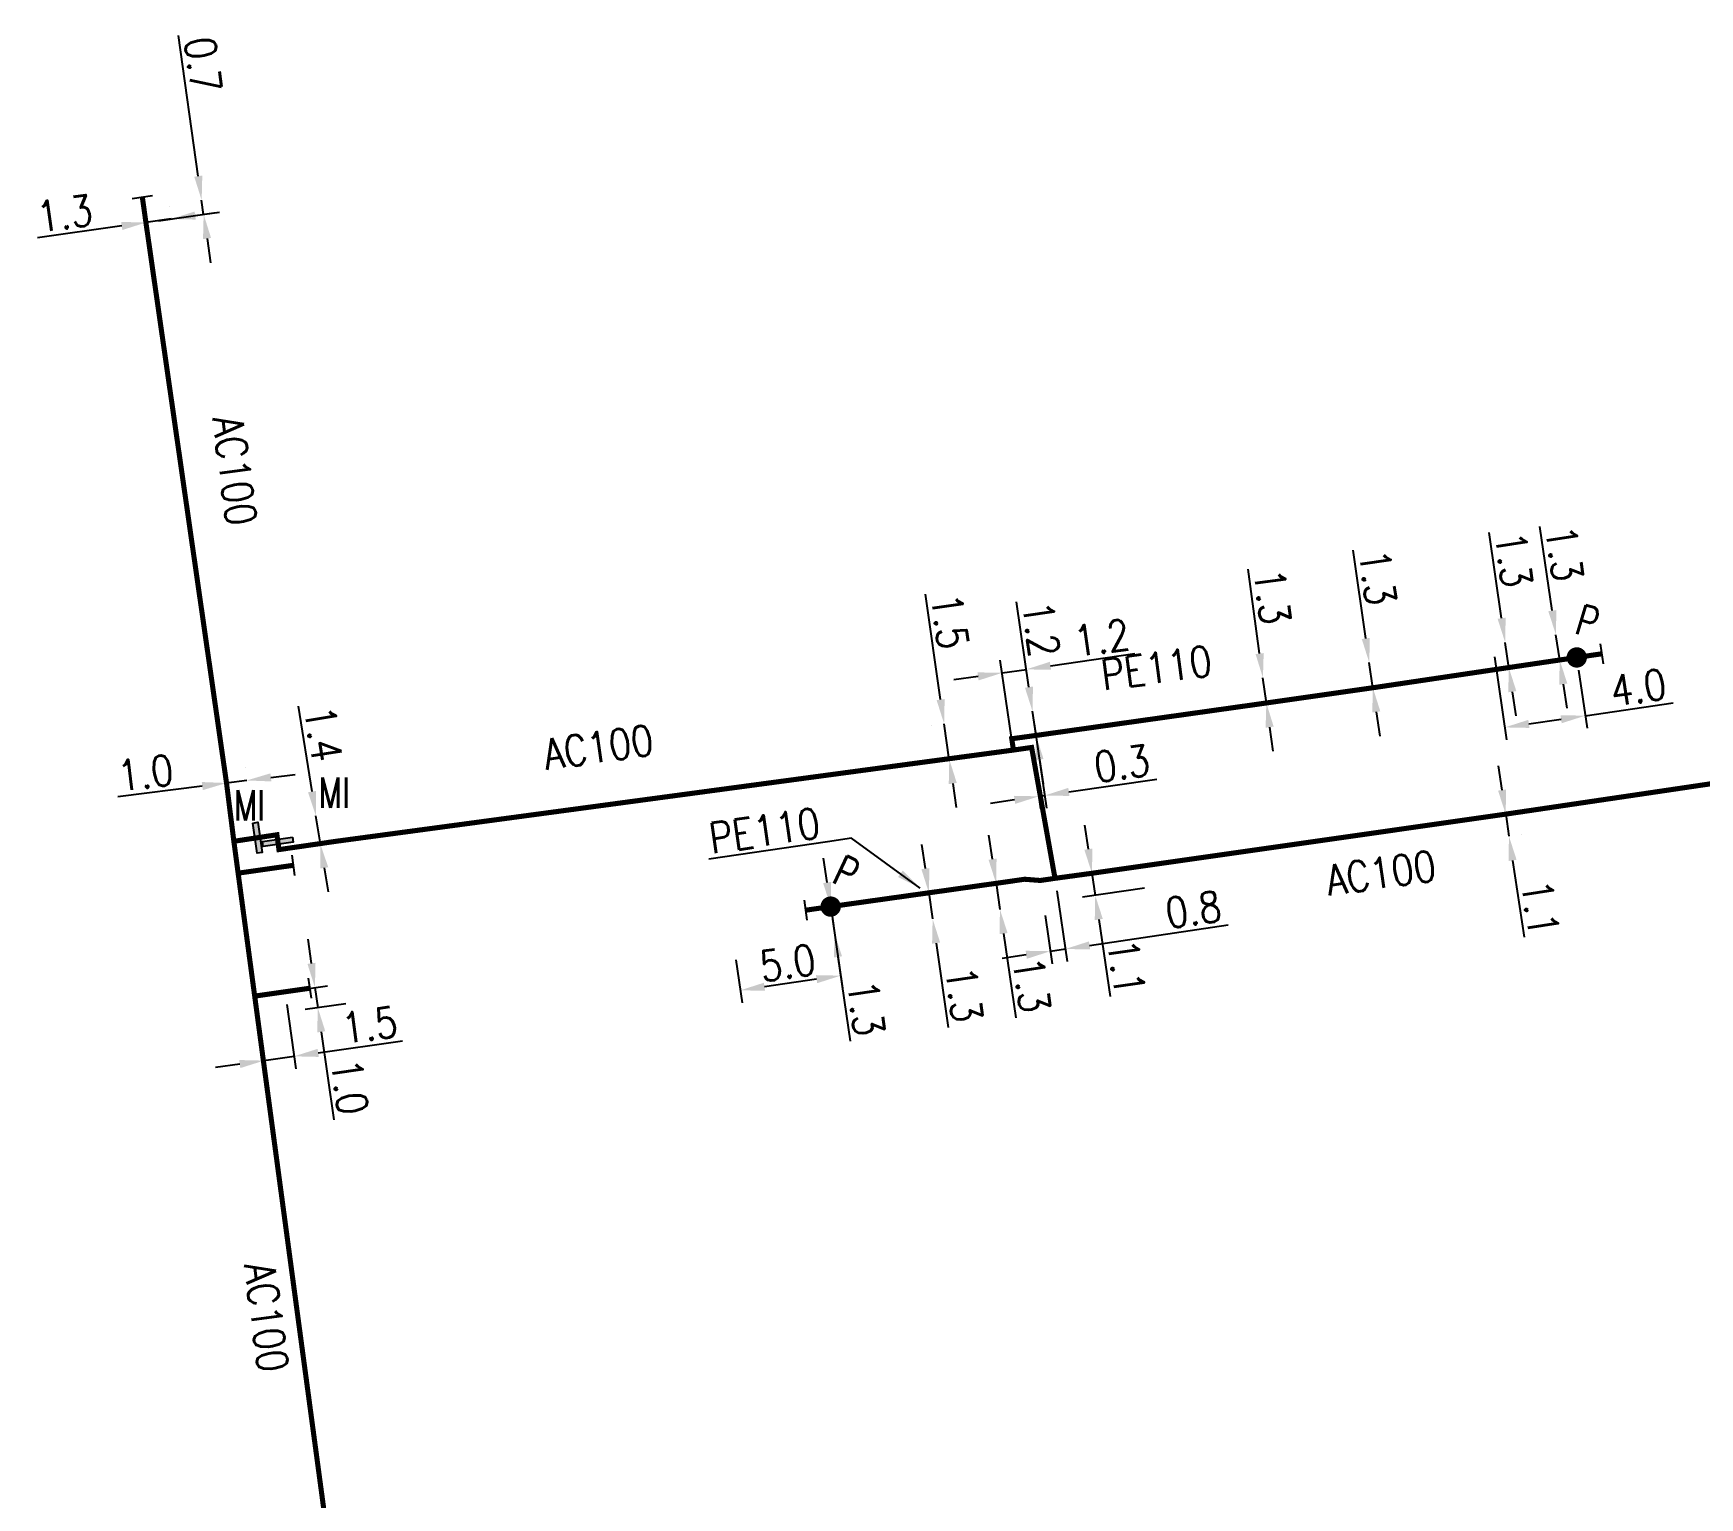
# Model space of a CAD drawing. Header units: millimetres. Extents: x 101000 to 102000, y 121011 to 122007.
# Drawn here: x 101398 to 101480, y 121808.1 to 121880.1 of the extents above; entities that cross this region are included whole.
import ezdxf
from ezdxf.enums import TextEntityAlignment as Align

# ---------------------------------------------------------------- set-up
doc = ezdxf.new("R2010")
doc.units = ezdxf.units.MM
doc.header["$PDMODE"] = 34
doc.linetypes.add('L_25_AP', pattern=[2000, 1000, 1000])
doc.linetypes.add('L_25_PE', pattern=[2000, 1000, 1000])
doc.layers.get('0').update_dxf_attribs({"linetype": 'CONTINUOUS'})
doc.layers.get('Defpoints').update_dxf_attribs({"linetype": 'CONTINUOUS'})
for name, color, linetype in [('L_150', 1, 'CONTINUOUS'), ('L_300', 7, 'CONTINUOUS'), ('L_340', 7, 'CONTINUOUS')]:
    doc.layers.add(name, color=color, linetype=linetype)
doc.styles.add('G_ROMANS', font='ROMANS.SHX', dxfattribs={"width": 0.75})
doc.styles.get("Standard").update_dxf_attribs({"font": 'romans.shx', "width": 0.85})
doc.dimstyles.get("Standard").update_dxf_attribs({"dimtxt": 1.5, "dimasz": 1.2, "dimexe": 0.625, "dimexo": 0.625, "dimgap": 0.25, "dimtad": 1, "dimdec": 1, "dimzin": 0, "dimdsep": 46, "dimtxsty": 'Standard', "dimcen": -0.5, "dimadec": 0, "dimazin": 0, "dimtfac": 1, "dimtdec": 1, "dimtmove": 0, "dimatfit": 3, "dimfxl": 0, "dimtolj": 1, "dimtzin": 0, "dimarcsym": 0})

# ---------------------------------------------------------------- blocks, each defined once
blk = doc.blocks.new('*D18')
at = {"layer": 'Defpoints', "color": 0, "linetype": 'Continuous', "transparency": 16777216}
for p in [(101447.154, 121846.764), (101447.154, 121846.764), (101447.327, 121845.576)]:
    blk.add_point(p, dxfattribs=at)
at = {"layer": 'L_150', "color": 0, "linetype": 'Continuous', "lineweight": -2, "transparency": 16777216}
for p, q in [((101446.98, 121847.951), (101446.369, 121852.146)), ((101447.327, 121845.576), (101447.154, 121846.764)), ((101447.5, 121844.389), (101447.673, 121843.201))]:
    blk.add_line(p, q, dxfattribs=at)
at = {"layer": 'L_150', "color": 0, "linetype": 'Continuous', "transparency": 16777216}
for points in [[(101447.178, 121847.98), (101446.783, 121847.922), (101447.154, 121846.764)], [(101447.697, 121844.417), (101447.302, 121844.36), (101447.327, 121845.576)]]:
    blk.add_solid(points, dxfattribs=at)
at = {"layer": 'L_150', "color": 0, "linetype": 'Continuous', "transparency": 16777216, "insert": (101447.574, 121850.811), "char_height": 1.5, "attachment_point": 5, "rotation": 278.28973}
blk.add_mtext('\\A1;1.2', dxfattribs=at)
blk = doc.blocks.new('*D19')
at = {"layer": 'Defpoints', "color": 0, "linetype": 'Continuous', "transparency": 16777216}
for p in [(101458.493, 121848.411), (101458.493, 121848.411), (101458.662, 121847.172)]:
    blk.add_point(p, dxfattribs=at)
at = {"layer": 'L_150', "color": 0, "linetype": 'Continuous', "lineweight": -2, "transparency": 16777216}
for p, q in [((101458.331, 121849.6), (101457.766, 121853.751)), ((101458.662, 121847.172), (101458.493, 121848.411)), ((101458.824, 121845.983), (101458.985, 121844.794))]:
    blk.add_line(p, q, dxfattribs=at)
at = {"layer": 'L_150', "color": 0, "linetype": 'Continuous', "transparency": 16777216}
for points in [[(101458.53, 121849.627), (101458.133, 121849.573), (101458.493, 121848.411)], [(101459.022, 121846.01), (101458.625, 121845.956), (101458.662, 121847.172)]]:
    blk.add_solid(points, dxfattribs=at)
at = {"layer": 'L_150', "color": 0, "linetype": 'Continuous', "transparency": 16777216, "insert": (101458.959, 121852.405), "char_height": 1.5, "attachment_point": 5, "rotation": 277.75123}
blk.add_mtext('\\A1;1.3', dxfattribs=at)
blk = doc.blocks.new('*D20')
at = {"layer": 'Defpoints', "color": 0, "linetype": 'Continuous', "transparency": 16777216}
for p in [(101472.911, 121850.528), (101472.911, 121850.528), (101473.937, 121849.412)]:
    blk.add_point(p, dxfattribs=at)
at = {"layer": 'L_300', "color": 0, "linetype": 'Continuous', "lineweight": -2, "transparency": 16777216}
for p, q in [((101472.734, 121851.715), (101472.116, 121855.858)), ((101473.096, 121849.287), (101472.911, 121850.528)), ((101473.318, 121849.32), (101472.478, 121849.195)), ((101473.273, 121848.1), (101473.45, 121846.913))]:
    blk.add_line(p, q, dxfattribs=at)
at = {"layer": 'L_300', "color": 0, "linetype": 'Continuous', "transparency": 16777216}
for points in [[(101472.932, 121851.744), (101472.536, 121851.685), (101472.911, 121850.528)], [(101473.471, 121848.129), (101473.075, 121848.07), (101473.096, 121849.287)]]:
    blk.add_solid(points, dxfattribs=at)
at = {"layer": 'L_300', "color": 0, "linetype": 'Continuous', "transparency": 16777216, "insert": (101473.326, 121854.527), "char_height": 1.5, "attachment_point": 5, "rotation": 278.4808}
blk.add_mtext('\\A1;1.3', dxfattribs=at)
blk = doc.blocks.new('L_300_12')
at = {"color": 0, "linetype": 'Continuous', "const_width": 0.497, "flags": 128}
blk.add_lwpolyline([(-0.252, 0, 1), (0.252, 0, 1)], format="xyb", close=True, dxfattribs=at)
at = {"color": 0, "linetype": 'Continuous', "style": 'G_ROMANS', "width": 0.75}
blk.add_text('P', height=1.5, dxfattribs=at).set_placement((0, 1.85), align=Align.MIDDLE)
at = {"color": 0, "linetype": 'Continuous', "style": 'G_ROMANS', "width": 0.75, "flags": 3}
for tag, p in [('DEF_LEG', (0, -5)), ('DEF_COUP', (0, -7.5)), ('DEF_TYPE', (0, -10))]:
    blk.add_attdef(tag, text='', height=1.2, dxfattribs=at).set_placement(p, align=Align.MIDDLE)
blk = doc.blocks.new('L_340_07')
at = {"color": 0, "linetype": 'Continuous', "const_width": 0.25, "flags": 128}
blk.add_lwpolyline([(0, 0), (1.25, 0)], dxfattribs=at)
at = {"color": 0, "linetype": 'Continuous', "flags": 128}
blk.add_lwpolyline([(1.25, -0.5), (1.25, 0.5)], dxfattribs=at)
at = {"color": 0, "linetype": 'Continuous', "style": 'G_ROMANS', "width": 0.75, "flags": 3}
for tag, p in [('DEF_LEG', (0.723, -3.465)), ('DEF_COUP', (0.723, -5.965)), ('DEF_TYPE', (0.723, -8.465))]:
    blk.add_attdef(tag, text='', height=1.2, dxfattribs=at).set_placement(p, align=Align.MIDDLE)
blk = doc.blocks.new('*D21')
at = {"layer": 'Defpoints', "color": 0, "linetype": 'Continuous', "transparency": 16777216}
for p in [(101437.223, 121837.155), (101432.47, 121835.148), (101432.777, 121833.038)]:
    blk.add_point(p, dxfattribs=at)
at = {"layer": 'L_300', "color": 0, "linetype": 'Continuous', "lineweight": -2, "transparency": 16777216}
for p, q in [((101437.313, 121836.537), (101437.808, 121833.14)), ((101432.56, 121834.53), (101432.867, 121832.419)), ((101436.53, 121833.585), (101433.965, 121833.211))]:
    blk.add_line(p, q, dxfattribs=at)
at = {"layer": 'L_300', "color": 0, "linetype": 'Continuous', "transparency": 16777216}
for points in [[(101433.936, 121833.409), (101433.994, 121833.013), (101432.777, 121833.038)], [(101436.501, 121833.783), (101436.559, 121833.387), (101437.718, 121833.758)]]:
    blk.add_solid(points, dxfattribs=at)
at = {"layer": 'L_300', "color": 0, "linetype": 'Continuous', "transparency": 16777216, "insert": (101435.103, 121834.388), "char_height": 1.5, "attachment_point": 5, "rotation": 8.29232}
blk.add_mtext('\\A1;5.0', dxfattribs=at)
blk = doc.blocks.new('*D22')
at = {"layer": 'Defpoints', "color": 0, "linetype": 'Continuous', "transparency": 16777216}
for p in [(101437.223, 121837.155), (101437.41, 121835.869), (101437.41, 121835.869)]:
    blk.add_point(p, dxfattribs=at)
at = {"layer": 'L_300', "color": 0, "linetype": 'Continuous', "lineweight": -2, "transparency": 16777216}
for p, q in [((101437.05, 121838.342), (101436.877, 121839.53)), ((101437.223, 121837.155), (101437.41, 121835.869)), ((101437.583, 121834.681), (101438.187, 121830.536))]:
    blk.add_line(p, q, dxfattribs=at)
at = {"layer": 'L_300', "color": 0, "linetype": 'Continuous', "transparency": 16777216}
for points in [[(101437.248, 121838.371), (101436.852, 121838.314), (101437.223, 121837.155)], [(101437.781, 121834.71), (101437.385, 121834.652), (101437.41, 121835.869)]]:
    blk.add_solid(points, dxfattribs=at)
at = {"layer": 'L_300', "color": 0, "linetype": 'Continuous', "transparency": 16777216, "insert": (101438.961, 121832.159), "char_height": 1.5, "attachment_point": 5, "rotation": 278.29232}
blk.add_mtext('\\A1;1.3', dxfattribs=at)
blk = doc.blocks.new('*D23')
at = {"layer": 'Defpoints', "color": 0, "linetype": 'Continuous', "transparency": 16777216}
for p in [(101442.056, 121837.834), (101442.241, 121836.547), (101442.241, 121836.547)]:
    blk.add_point(p, dxfattribs=at)
at = {"layer": 'L_150', "color": 0, "linetype": 'Continuous', "lineweight": -2, "transparency": 16777216}
for p, q in [((101441.886, 121839.022), (101441.715, 121840.209)), ((101441.437, 121837.745), (101441.437, 121837.745)), ((101442.056, 121837.834), (101442.241, 121836.547)), ((101442.411, 121835.359), (101443.007, 121831.212))]:
    blk.add_line(p, q, dxfattribs=at)
at = {"layer": 'L_150', "color": 0, "linetype": 'Continuous', "transparency": 16777216}
for points in [[(101442.083, 121839.05), (101441.688, 121838.993), (101442.056, 121837.834)], [(101442.609, 121835.388), (101442.214, 121835.331), (101442.241, 121836.547)]]:
    blk.add_solid(points, dxfattribs=at)
at = {"layer": 'L_150', "color": 0, "linetype": 'Continuous', "transparency": 16777216, "insert": (101443.784, 121832.834), "char_height": 1.5, "attachment_point": 5, "rotation": 278.17269}
blk.add_mtext('\\A1;1.3', dxfattribs=at)
blk = doc.blocks.new('*D24')
at = {"layer": 'Defpoints', "color": 0, "linetype": 'Continuous', "transparency": 16777216}
for p in [(101445.364, 121838.3), (101445.554, 121837.014), (101445.554, 121837.014)]:
    blk.add_point(p, dxfattribs=at)
at = {"layer": 'L_150', "color": 0, "linetype": 'Continuous', "lineweight": -2, "transparency": 16777216}
for p, q in [((101445.188, 121839.487), (101445.013, 121840.674)), ((101445.364, 121838.3), (101445.554, 121837.014)), ((101445.729, 121835.827), (101446.341, 121831.683))]:
    blk.add_line(p, q, dxfattribs=at)
at = {"layer": 'L_150', "color": 0, "linetype": 'Continuous', "transparency": 16777216}
for points in [[(101445.386, 121839.516), (101444.991, 121839.458), (101445.364, 121838.3)], [(101445.927, 121835.856), (101445.531, 121835.798), (101445.554, 121837.014)]]:
    blk.add_solid(points, dxfattribs=at)
at = {"layer": 'L_150', "color": 0, "linetype": 'Continuous', "transparency": 16777216, "insert": (101447.112, 121833.307), "char_height": 1.5, "attachment_point": 5, "rotation": 278.40128}
blk.add_mtext('\\A1;1.3', dxfattribs=at)
blk = doc.blocks.new('*D26')
at = {"layer": 'Defpoints', "color": 0, "linetype": 'Continuous', "transparency": 16777216}
for p in [(101469.8, 121850.064), (101473.937, 121849.412), (101470.395, 121845.971)]:
    blk.add_point(p, dxfattribs=at)
at = {"layer": 'L_300', "color": 0, "linetype": 'Continuous', "lineweight": -2, "transparency": 16777216}
for p, q in [((101469.89, 121849.445), (101470.485, 121845.352)), ((101474.027, 121848.794), (101474.443, 121845.928)), ((101474.353, 121846.547), (101478.679, 121847.176)), ((101471.582, 121846.144), (101473.166, 121846.374))]:
    blk.add_line(p, q, dxfattribs=at)
at = {"layer": 'L_300', "color": 0, "linetype": 'Continuous', "transparency": 16777216}
for points in [[(101473.137, 121846.572), (101473.195, 121846.176), (101474.353, 121846.547)], [(101471.554, 121846.342), (101471.611, 121845.946), (101470.395, 121845.971)]]:
    blk.add_solid(points, dxfattribs=at)
at = {"layer": 'L_300', "color": 0, "linetype": 'Continuous', "transparency": 16777216, "insert": (101476.966, 121847.937), "char_height": 1.5, "attachment_point": 5, "rotation": 8.27296}
blk.add_mtext('\\A1;4.0', dxfattribs=at)
blk = doc.blocks.new('*D27')
at = {"layer": 'Defpoints', "color": 0, "linetype": 'Continuous', "transparency": 16777216}
for p in [(101463.726, 121849.158), (101463.726, 121849.158), (101463.902, 121847.921)]:
    blk.add_point(p, dxfattribs=at)
at = {"layer": 'L_150', "color": 0, "linetype": 'Continuous', "lineweight": -2, "transparency": 16777216}
for p, q in [((101463.556, 121850.346), (101462.935, 121854.691)), ((101463.902, 121847.921), (101463.726, 121849.158)), ((101464.072, 121846.733), (101464.242, 121845.545))]:
    blk.add_line(p, q, dxfattribs=at)
at = {"layer": 'L_150', "color": 0, "linetype": 'Continuous', "transparency": 16777216}
for points in [[(101463.754, 121850.374), (101463.358, 121850.318), (101463.726, 121849.158)], [(101464.27, 121846.761), (101463.874, 121846.704), (101463.902, 121847.921)]]:
    blk.add_solid(points, dxfattribs=at)
at = {"layer": 'L_150', "color": 0, "linetype": 'Continuous', "transparency": 16777216, "insert": (101464.137, 121853.353), "char_height": 1.5, "attachment_point": 5, "rotation": 278.12918}
blk.add_mtext('\\A1;1.3', dxfattribs=at)
blk = doc.blocks.new('*D28')
at = {"layer": 'Defpoints', "color": 0, "linetype": 'Continuous', "transparency": 16777216}
for p in [(101470.412, 121850.153), (101470.412, 121850.153), (101470.592, 121848.916)]:
    blk.add_point(p, dxfattribs=at)
at = {"layer": 'L_150', "color": 0, "linetype": 'Continuous', "lineweight": -2, "transparency": 16777216}
for p, q in [((101470.24, 121851.34), (101469.626, 121855.562)), ((101470.592, 121848.916), (101470.412, 121850.153)), ((101470.765, 121847.728), (101470.938, 121846.541))]:
    blk.add_line(p, q, dxfattribs=at)
at = {"layer": 'L_150', "color": 0, "linetype": 'Continuous', "transparency": 16777216}
for points in [[(101470.438, 121851.369), (101470.042, 121851.312), (101470.412, 121850.153)], [(101470.963, 121847.757), (101470.567, 121847.7), (101470.592, 121848.916)]]:
    blk.add_solid(points, dxfattribs=at)
at = {"layer": 'L_150', "color": 0, "linetype": 'Continuous', "transparency": 16777216, "insert": (101470.831, 121854.227), "char_height": 1.5, "attachment_point": 5, "rotation": 278.27296}
blk.add_mtext('\\A1;1.3', dxfattribs=at)
blk = doc.blocks.new('*D29')
at = {"layer": 'Defpoints', "color": 0, "linetype": 'Continuous', "transparency": 16777216}
for p in [(101448.262, 121838.546), (101447.683, 121837.329), (101448.033, 121834.96)]:
    blk.add_point(p, dxfattribs=at)
at = {"layer": 'L_150', "color": 0, "linetype": 'Continuous', "lineweight": -2, "transparency": 16777216}
for p, q in [((101448.353, 121837.927), (101448.866, 121834.451)), ((101447.775, 121836.71), (101448.124, 121834.342)), ((101449.962, 121835.245), (101456.787, 121836.253)), ((101448.033, 121834.96), (101448.775, 121835.07)), ((101446.846, 121834.785), (101445.659, 121834.609))]:
    blk.add_line(p, q, dxfattribs=at)
at = {"layer": 'L_150', "color": 0, "linetype": 'Continuous', "transparency": 16777216}
for points in [[(101446.817, 121834.983), (101446.875, 121834.587), (101448.033, 121834.96)], [(101449.933, 121835.443), (101449.991, 121835.047), (101448.775, 121835.07)]]:
    blk.add_solid(points, dxfattribs=at)
at = {"layer": 'L_150', "color": 0, "linetype": 'Continuous', "transparency": 16777216, "insert": (101455.073, 121837.011), "char_height": 1.5, "attachment_point": 5, "rotation": 8.40128}
blk.add_mtext('\\A1;0.8', dxfattribs=at)
blk = doc.blocks.new('*D384')
at = {"layer": 'Defpoints', "color": 0, "linetype": 'Continuous', "transparency": 16777216}
for p in [(101450.08, 121838.795), (101450.241, 121837.706), (101453.282, 121838.155)]:
    blk.add_point(p, dxfattribs=at)
at = {"layer": 'L_150', "color": 0, "linetype": 'Continuous', "lineweight": -2, "transparency": 16777216}
for p, q in [((101449.905, 121839.982), (101449.729, 121841.169)), ((101450.08, 121838.795), (101450.241, 121837.706)), ((101452.663, 121838.064), (101449.622, 121837.615)), ((101450.416, 121836.519), (101450.975, 121832.735))]:
    blk.add_line(p, q, dxfattribs=at)
at = {"layer": 'L_150', "color": 0, "linetype": 'Continuous', "transparency": 16777216}
for points in [[(101450.103, 121840.011), (101449.707, 121839.952), (101450.08, 121838.795)], [(101450.614, 121836.548), (101450.218, 121836.49), (101450.241, 121837.706)]]:
    blk.add_solid(points, dxfattribs=at)
at = {"layer": 'L_150', "color": 0, "linetype": 'Continuous', "transparency": 16777216, "insert": (101451.772, 121834.18), "char_height": 1.5, "attachment_point": 5, "rotation": 278.40128}
blk.add_mtext('\\A1;1.1', dxfattribs=at)
blk = doc.blocks.new('*D385')
at = {"layer": 'Defpoints', "color": 0, "linetype": 'Continuous', "transparency": 16777216}
for p in [(101470.438, 121841.704), (101470.6, 121840.616), (101470.6, 121840.616)]:
    blk.add_point(p, dxfattribs=at)
at = {"layer": 'L_150', "color": 0, "linetype": 'Continuous', "lineweight": -2, "transparency": 16777216}
for p, q in [((101470.261, 121842.89), (101470.084, 121844.077)), ((101470.438, 121841.704), (101470.6, 121840.616)), ((101471.056, 121841.796), (101471.056, 121841.796)), ((101471.218, 121840.708), (101471.218, 121840.708)), ((101470.777, 121839.429), (101471.342, 121835.646))]:
    blk.add_line(p, q, dxfattribs=at)
at = {"layer": 'L_150', "color": 0, "linetype": 'Continuous', "transparency": 16777216}
for points in [[(101470.459, 121842.92), (101470.063, 121842.861), (101470.438, 121841.704)], [(101470.975, 121839.458), (101470.579, 121839.399), (101470.6, 121840.616)]]:
    blk.add_solid(points, dxfattribs=at)
at = {"layer": 'L_150', "color": 0, "linetype": 'Continuous', "transparency": 16777216, "insert": (101472.137, 121837.091), "char_height": 1.5, "attachment_point": 5, "rotation": 278.48534}
blk.add_mtext('\\A1;1.1', dxfattribs=at)
blk = doc.blocks.new('*D386')
at = {"layer": 'Defpoints', "color": 0, "linetype": 'Continuous', "transparency": 16777216}
for p in [(101442.806, 121846.15), (101446.215, 121844.856), (101443.059, 121844.398)]:
    blk.add_point(p, dxfattribs=at)
at = {"layer": 'L_150', "color": 0, "linetype": 'Continuous', "lineweight": -2, "transparency": 16777216}
for p, q in [((101442.634, 121847.338), (101441.882, 121852.527)), ((101442.187, 121846.061), (101442.187, 121846.061)), ((101443.059, 121844.398), (101442.806, 121846.15)), ((101445.596, 121844.766), (101442.441, 121844.309)), ((101443.232, 121843.211), (101443.404, 121842.023))]:
    blk.add_line(p, q, dxfattribs=at)
at = {"layer": 'L_150', "color": 0, "linetype": 'Continuous', "transparency": 16777216}
for points in [[(101442.831, 121847.367), (101442.436, 121847.309), (101442.806, 121846.15)], [(101443.429, 121843.239), (101443.034, 121843.182), (101443.059, 121844.398)]]:
    blk.add_solid(points, dxfattribs=at)
at = {"layer": 'L_150', "color": 0, "linetype": 'Continuous', "transparency": 16777216, "insert": (101443.086, 121851.191), "char_height": 1.5, "attachment_point": 5, "rotation": 278.24356}
blk.add_mtext('\\A1;1.5', dxfattribs=at)
blk = doc.blocks.new('*D387')
at = {"layer": 'Defpoints', "color": 0, "linetype": 'Continuous', "transparency": 16777216}
for p in [(101411.89, 121841.628), (101412.111, 121840.245), (101412.877, 121840.367)]:
    blk.add_point(p, dxfattribs=at)
at = {"layer": 'L_150', "color": 0, "linetype": 'Continuous', "lineweight": -2, "transparency": 16777216}
for p, q in [((101411.701, 121842.813), (101411.032, 121847.01)), ((101412.111, 121840.245), (101411.89, 121841.628)), ((101412.26, 121840.268), (101411.494, 121840.146)), ((101412.3, 121839.06), (101412.489, 121837.875))]:
    blk.add_line(p, q, dxfattribs=at)
at = {"layer": 'L_150', "color": 0, "linetype": 'Continuous', "transparency": 16777216}
for points in [[(101411.899, 121842.844), (101411.504, 121842.781), (101411.89, 121841.628)], [(101412.498, 121839.091), (101412.103, 121839.028), (101412.111, 121840.245)]]:
    blk.add_solid(points, dxfattribs=at)
at = {"layer": 'L_150', "color": 0, "linetype": 'Continuous', "transparency": 16777216, "insert": (101412.259, 121845.661), "char_height": 1.5, "attachment_point": 5, "rotation": 279.06609}
blk.add_mtext('\\A1;1.4', dxfattribs=at)
blk = doc.blocks.new('*D388')
at = {"layer": 'Defpoints', "color": 0, "linetype": 'Continuous', "transparency": 16777216}
for p in [(101445.661, 121848.654), (101446.853, 121848.827), (101446.215, 121844.856)]:
    blk.add_point(p, dxfattribs=at)
at = {"layer": 'L_150', "color": 0, "linetype": 'Continuous', "lineweight": -2, "transparency": 16777216}
for p, q in [((101446.125, 121845.474), (101445.571, 121849.272)), ((101448.04, 121849), (101452.186, 121849.604)), ((101444.474, 121848.481), (101443.286, 121848.308)), ((101445.661, 121848.654), (101446.853, 121848.827))]:
    blk.add_line(p, q, dxfattribs=at)
at = {"layer": 'L_150', "color": 0, "linetype": 'Continuous', "transparency": 16777216}
for points in [[(101448.011, 121849.198), (101448.069, 121848.803), (101446.853, 121848.827)], [(101444.445, 121848.679), (101444.503, 121848.283), (101445.661, 121848.654)]]:
    blk.add_solid(points, dxfattribs=at)
at = {"layer": 'L_150', "color": 0, "linetype": 'Continuous', "transparency": 16777216, "insert": (101450.563, 121850.379), "char_height": 1.5, "attachment_point": 5, "rotation": 8.28973}
blk.add_mtext('\\A1;1.2', dxfattribs=at)
blk = doc.blocks.new('*D389')
at = {"layer": 'Defpoints', "color": 0, "linetype": 'Continuous', "transparency": 16777216}
for p in [(101447.154, 121846.764), (101447.111, 121844.985), (101447.461, 121842.58)]:
    blk.add_point(p, dxfattribs=at)
at = {"layer": 'L_150', "color": 0, "linetype": 'Continuous', "lineweight": -2, "transparency": 16777216}
for p, q in [((101447.244, 121846.145), (101447.847, 121842.005)), ((101447.201, 121844.367), (101447.551, 121841.962)), ((101448.944, 121842.796), (101453.27, 121843.427)), ((101446.274, 121842.407), (101445.086, 121842.234)), ((101447.461, 121842.58), (101447.757, 121842.623))]:
    blk.add_line(p, q, dxfattribs=at)
at = {"layer": 'L_150', "color": 0, "linetype": 'Continuous', "transparency": 16777216}
for points in [[(101446.245, 121842.605), (101446.302, 121842.209), (101447.461, 121842.58)], [(101448.915, 121842.994), (101448.973, 121842.598), (101447.757, 121842.623)]]:
    blk.add_solid(points, dxfattribs=at)
at = {"layer": 'L_150', "color": 0, "linetype": 'Continuous', "transparency": 16777216, "insert": (101451.557, 121844.187), "char_height": 1.5, "attachment_point": 5, "rotation": 8.28973}
blk.add_mtext('\\A1;0.3', dxfattribs=at)
blk = doc.blocks.new('*D390')
at = {"layer": 'Defpoints', "color": 0, "linetype": 'Continuous', "transparency": 16777216}
for p in [(101407.493, 121843.235), (101407.493, 121843.235), (101408.487, 121843.361)]:
    blk.add_point(p, dxfattribs=at)
at = {"layer": 'L_150', "color": 0, "linetype": 'Continuous', "lineweight": -2, "transparency": 16777216}
for p, q in [((101408.409, 121843.981), (101408.409, 121843.981)), ((101407.414, 121843.855), (101407.414, 121843.855)), ((101408.487, 121843.361), (101407.493, 121843.235)), ((101409.678, 121843.511), (101410.868, 121843.662)), ((101406.302, 121843.084), (101402.146, 121842.559))]:
    blk.add_line(p, q, dxfattribs=at)
at = {"layer": 'L_150', "color": 0, "linetype": 'Continuous', "transparency": 16777216}
for points in [[(101406.277, 121843.283), (101406.327, 121842.886), (101407.493, 121843.235)], [(101409.653, 121843.71), (101409.703, 121843.313), (101408.487, 121843.361)]]:
    blk.add_solid(points, dxfattribs=at)
at = {"layer": 'L_150', "color": 0, "linetype": 'Continuous', "transparency": 16777216, "insert": (101403.504, 121843.738), "char_height": 1.5, "attachment_point": 5, "rotation": 7.20662}
blk.add_mtext('\\A1;1.0', dxfattribs=at)
blk = doc.blocks.new('*D391')
at = {"layer": 'Defpoints', "color": 0, "linetype": 'Continuous', "transparency": 16777216}
for p in [(101404.765, 121870.981), (101403.528, 121870.808), (101403.528, 121870.808)]:
    blk.add_point(p, dxfattribs=at)
at = {"layer": 'L_340', "color": 0, "linetype": 'Continuous', "lineweight": -2, "transparency": 16777216}
for p, q in [((101404.765, 121870.983), (101403.528, 121870.808)), ((101404.678, 121871.6), (101404.677, 121871.601)), ((101405.953, 121871.151), (101407.141, 121871.319)), ((101402.34, 121870.639), (101398.192, 121870.053))]:
    blk.add_line(p, q, dxfattribs=at)
at = {"layer": 'L_340', "color": 0, "linetype": 'Continuous', "transparency": 16777216}
for points in [[(101405.925, 121871.349), (101405.981, 121870.953), (101404.765, 121870.983)], [(101402.312, 121870.838), (101402.368, 121870.441), (101403.528, 121870.808)]]:
    blk.add_solid(points, dxfattribs=at)
at = {"layer": 'L_340', "color": 0, "linetype": 'Continuous', "transparency": 16777216, "insert": (101399.532, 121871.252), "char_height": 1.5, "attachment_point": 5, "rotation": 8.05089}
blk.add_mtext('\\A1;1.3', dxfattribs=at)
blk = doc.blocks.new('*D392')
at = {"layer": 'Defpoints', "color": 0, "linetype": 'Continuous', "transparency": 16777216}
for p in [(101406.271, 121871.903), (101406.369, 121871.207), (101403.528, 121870.808)]:
    blk.add_point(p, dxfattribs=at)
at = {"layer": 'L_340', "color": 0, "linetype": 'Continuous', "lineweight": -2, "transparency": 16777216}
for p, q in [((101406.104, 121873.091), (101405.132, 121880.003)), ((101406.369, 121871.207), (101406.271, 121871.903)), ((101404.147, 121870.895), (101406.988, 121871.294)), ((101406.536, 121870.019), (101406.703, 121868.83))]:
    blk.add_line(p, q, dxfattribs=at)
at = {"layer": 'L_340', "color": 0, "linetype": 'Continuous', "transparency": 16777216}
for points in [[(101406.302, 121873.119), (101405.906, 121873.063), (101406.271, 121871.903)], [(101406.734, 121870.046), (101406.338, 121869.991), (101406.369, 121871.207)]]:
    blk.add_solid(points, dxfattribs=at)
at = {"layer": 'L_340', "color": 0, "linetype": 'Continuous', "transparency": 16777216, "insert": (101406.343, 121878.572), "char_height": 1.5, "attachment_point": 5, "rotation": 278.00222}
blk.add_mtext('\\A1;0.7', dxfattribs=at)
blk = doc.blocks.new('*D393')
at = {"layer": 'Defpoints', "color": 0, "linetype": 'Continuous', "transparency": 16777216}
for p in [(101410.366, 121832.964), (101413.984, 121832.468), (101411.986, 121832.183)]:
    blk.add_point(p, dxfattribs=at)
at = {"layer": 'L_340', "color": 0, "linetype": 'Continuous', "lineweight": -2, "transparency": 16777216}
for p, q in [((101411.675, 121834.363), (101411.506, 121835.551)), ((101410.985, 121833.052), (101412.464, 121833.263)), ((101411.845, 121833.175), (101411.986, 121832.183)), ((101413.365, 121832.379), (101411.368, 121832.094)), ((101412.156, 121830.995), (101412.773, 121826.666))]:
    blk.add_line(p, q, dxfattribs=at)
at = {"layer": 'L_340', "color": 0, "linetype": 'Continuous', "transparency": 16777216}
for points in [[(101411.873, 121834.391), (101411.477, 121834.335), (101411.845, 121833.175)], [(101412.354, 121831.023), (101411.958, 121830.966), (101411.986, 121832.183)]]:
    blk.add_solid(points, dxfattribs=at)
at = {"layer": 'L_340', "color": 0, "linetype": 'Continuous', "transparency": 16777216, "insert": (101413.552, 121828.287), "char_height": 1.5, "attachment_point": 5, "rotation": 278.11602}
blk.add_mtext('\\A1;1.0', dxfattribs=at)
blk = doc.blocks.new('*D395')
at = {"layer": 'Defpoints', "color": 0, "linetype": 'Continuous', "transparency": 16777216}
for p in [(101408.88, 121832.752), (101410.366, 121832.964), (101410.818, 121829.79)]:
    blk.add_point(p, dxfattribs=at)
at = {"layer": 'L_340', "color": 0, "linetype": 'Continuous', "lineweight": -2, "transparency": 16777216}
for p, q in [((101408.968, 121832.133), (101409.421, 121828.959)), ((101410.454, 121832.345), (101410.907, 121829.171)), ((101412.006, 121829.959), (101416.154, 121830.551)), ((101408.145, 121829.409), (101406.957, 121829.239)), ((101409.333, 121829.578), (101410.818, 121829.79))]:
    blk.add_line(p, q, dxfattribs=at)
at = {"layer": 'L_340', "color": 0, "linetype": 'Continuous', "transparency": 16777216}
for points in [[(101411.978, 121830.157), (101412.035, 121829.761), (101410.818, 121829.79)], [(101408.116, 121829.607), (101408.173, 121829.211), (101409.333, 121829.578)]]:
    blk.add_solid(points, dxfattribs=at)
at = {"layer": 'L_340', "color": 0, "linetype": 'Continuous', "transparency": 16777216, "insert": (101414.533, 121831.33), "char_height": 1.5, "attachment_point": 5, "rotation": 8.11602}
blk.add_mtext('\\A1;1.5', dxfattribs=at)
blk = doc.blocks.new('L_340_16')
at = {"linetype": 'Continuous'}
blk.add_hatch(color=0, dxfattribs=at).paths.add_polyline_path([(0.125, 0.75), (-0.125, 0.75), (-0.125, -0.75), (0.125, -0.75)])
at = {"color": 0, "linetype": 'Continuous'}
blk.add_lwpolyline([(-0.125, 0.75), (0.125, 0.75), (0.125, -0.75), (-0.125, -0.75)], close=True, dxfattribs=at)
at = {"color": 0, "linetype": 'Continuous', "width": 0.75}
for tag, height, flags, p in [('MI', 1.5, 8, (0, 3)), ('DEF_LEG', 1.2, 3, (0, -5)), ('DEF_COUP', 1.2, 3, (0, -7.5)), ('DEF_TYPE', 1.2, 3, (0, -10))]:
    blk.add_attdef(tag, text='', height=height, dxfattribs=dict(at, flags=flags)).set_placement(p, align=Align.MIDDLE)

msp = doc.modelspace()

# ---------------------------------------------------------------- linework, layer by layer
at = {"layer": 'L_150', "linetype": 'L_25_AP', "const_width": 0.25, "flags": 128}
for points in [[(101403.528, 121870.808), (101407.493, 121843.235), (101407.855, 121840.368), (101408.065, 121838.8), (101408.88, 121832.752), (101416.425, 121776.74)], [(101407.855, 121840.368), (101409.974, 121840.689), (101410.073, 121839.959), (101412.877, 121840.367), (101446.215, 121844.856), (101447.111, 121844.985), (101448.262, 121838.546), (101450.08, 121838.795), (101470.438, 121841.704), (101494.246, 121845.227), (101497.093, 121845.646)], [(101408.065, 121838.8), (101409.551, 121839.012)], [(101408.88, 121832.752), (101410.366, 121832.964)]]:
    msp.add_lwpolyline(points, dxfattribs=at)
at = {"layer": 'L_150', "linetype": 'L_25_PE', "const_width": 0.25, "flags": 128}
msp.add_lwpolyline([(101473.937, 121849.412), (101470.592, 121848.916), (101470.592, 121848.916), (101463.902, 121847.921), (101463.902, 121847.921), (101458.662, 121847.172), (101447.327, 121845.576), (101446.134, 121845.413), (101446.134, 121845.413), (101446.215, 121844.856)], dxfattribs=at)
at = {"layer": 'L_150', "linetype": 'L_25_PE', "flags": 128}
msp.add_lwpolyline([(101437.223, 121837.155, 0.25, 0.25, 0), (101442.056, 121837.834, 0.25, 0.25, 0), (101445.364, 121838.3, 0.25, 0.25, 0), (101445.364, 121838.3, 0.25, 0.25, 0), (101446.765, 121838.501, 0.25, 0.25, 0), (101447.532, 121838.441, 0.25, 0.25, 0), (101448.262, 121838.546, 0.25, 0.25, 0), (101448.262, 121838.546, 0, 0, 0)], format="xyseb", dxfattribs=at)

# ---------------------------------------------------------------- block references
at = {"layer": 'L_300'}
for p, rotation in [((101473.937, 121849.412), 343.2523869200444), ((101437.223, 121837.155), 335.1376375034745)]:
    msp.add_blockref('L_300_12', p, dxfattribs=dict(at, rotation=rotation))
at = {"layer": 'L_340'}
for p, rotation in [((101403.528, 121870.808), 98.05089473935372), ((101473.937, 121849.412), 8.317878718463882), ((101409.551, 121839.012), 8.116020493406616), ((101437.223, 121837.155), 188.1726935484448), ((101410.366, 121832.964), 8.116020493406637)]:
    msp.add_blockref('L_340_07', p, dxfattribs=dict(at, rotation=rotation))
ref = msp.add_blockref('L_340_16', (101410.021, 121840.339), dxfattribs=dict(at, rotation=278.276409989385))
ref.add_attrib('MI', 'MI', dxfattribs={"layer": '0', "color": 0, "linetype": 'Continuous', "height": 1.5, "width": 0.75, "flags": 8}).set_placement((101412.8, 121842.763), align=Align.MIDDLE)
ref = msp.add_blockref('L_340_16', (101409.019, 121840.544), dxfattribs=dict(at, rotation=8.603353255053927))
ref.add_attrib('MI', 'MI', dxfattribs={"layer": '0', "color": 0, "linetype": 'Continuous', "height": 1.5, "width": 0.75, "flags": 8}).set_placement((101408.622, 121842.139), align=Align.MIDDLE)

# ---------------------------------------------------------------- texts
at = {"layer": 'L_150', "linetype": 'Continuous', "width": 0.85}
msp.add_text('PE110', height=1.5, rotation=7.75123, dxfattribs=at).set_placement((101450.647, 121847.792))
at = {"layer": 'L_150', "linetype": 'Continuous', "char_height": 1.5}
for s, insert, attachment_point, rotation in [('AC100', (101406.803, 121861.185), 7, 277.47114), ('AC100', (101423.225, 121843.883), 7, 7.98804), ('PE110', (101436.782, 121840.553), 9, 8.39269), ('AC100', (101461.734, 121837.692), 7, 7.98804), ('AC100', (101408.363, 121819.537), 7, 277.47114)]:
    msp.add_mtext(s, dxfattribs=dict(at, insert=insert, attachment_point=attachment_point, rotation=rotation))

# ---------------------------------------------------------------- dimensions: what is measured, and where the dimension line sits
at = {"layer": 'L_150', "linetype": 'Continuous'}
for base, p1, p2, angle, picture, middle in [((101470.412, 121850.153), (101470.592, 121848.916), (101470.412, 121850.153), 278.27296, '*D28', (101469.841, 121854.083)), ((101463.726, 121849.158), (101463.902, 121847.921), (101463.726, 121849.158), 278.12918, '*D27', (101463.147, 121853.211)), ((101458.493, 121848.411), (101458.662, 121847.172), (101458.493, 121848.411), 277.75123, '*D19', (101457.968, 121852.27)), ((101447.154, 121846.764), (101447.327, 121845.576), (101447.154, 121846.764), 278.28973, '*D18', (101446.585, 121850.667)), ((101445.661, 121848.654), (101446.853, 121848.827), (101446.215, 121844.856), 188.28973, '*D388', (101450.707, 121849.389)), ((101412.111, 121840.245), (101411.89, 121841.628), (101412.877, 121840.367), 279.06609, '*D387', (101411.272, 121845.504)), ((101447.461, 121842.58), (101447.154, 121846.764), (101447.111, 121844.985), 188.28973, '*D389', (101451.701, 121843.198)), ((101407.493, 121843.235), (101408.487, 121843.361), (101407.493, 121843.235), 187.20662, '*D390', (101403.629, 121842.746)), ((101470.6, 121840.616), (101470.438, 121841.704), (101470.6, 121840.616), 278.48534, '*D385', (101471.148, 121836.944)), ((101445.554, 121837.014), (101445.364, 121838.3), (101445.554, 121837.014), 98.40128, '*D24', (101446.123, 121833.161)), ((101450.241, 121837.706), (101450.08, 121838.795), (101453.282, 121838.155), 278.40128, '*D384', (101450.783, 121834.034)), ((101442.241, 121836.547), (101442.056, 121837.834), (101442.241, 121836.547), 98.17269, '*D23', (101442.795, 121832.692)), ((101448.033, 121834.96), (101448.262, 121838.546), (101447.683, 121837.329), 8.40128, '*D29', (101455.219, 121836.021))]:
    dim = msp.add_linear_dim(base=base, p1=p1, p2=p2, angle=angle, dimstyle='Standard', dxfattribs=at)
    dim.commit()
    dim.dimension.update_dxf_attribs({"geometry": picture, "text_midpoint": middle, "dimtype": 160})
dim = msp.add_linear_dim(base=(101443.059, 121844.398), p1=(101442.806, 121846.15), p2=(101446.215, 121844.856), angle=278.24356, text='1.5', dimstyle='Standard', dxfattribs=at)
dim.commit()
dim.dimension.update_dxf_attribs({"geometry": '*D386', "text_midpoint": (101442.096, 121851.047), "dimtype": 160})
at = {"layer": 'L_300', "linetype": 'Continuous'}
for base, p1, p2, angle, picture, middle in [((101472.911, 121850.528), (101473.937, 121849.412), (101472.911, 121850.528), 278.4808, '*D20', (101472.337, 121854.38)), ((101470.395, 121845.971), (101473.937, 121849.412), (101469.8, 121850.064), 8.27296, '*D26', (101477.11, 121846.947)), ((101437.41, 121835.869), (101437.223, 121837.155), (101437.41, 121835.869), 98.29232, '*D22', (101437.972, 121832.015)), ((101432.777, 121833.038), (101437.223, 121837.155), (101432.47, 121835.148), 8.29232, '*D21', (101435.248, 121833.398))]:
    dim = msp.add_linear_dim(base=base, p1=p1, p2=p2, angle=angle, dimstyle='Standard', dxfattribs=at)
    dim.commit()
    dim.dimension.update_dxf_attribs({"geometry": picture, "text_midpoint": middle, "dimtype": 160})
at = {"layer": 'L_340', "linetype": 'Continuous'}
for base, p1, p2, angle, picture, middle in [((101406.369, 121871.207), (101406.271, 121871.903), (101403.528, 121870.808), 278.00222, '*D392', (101405.353, 121878.433)), ((101411.986, 121832.183), (101410.366, 121832.964), (101413.984, 121832.468), 278.11602, '*D393', (101412.562, 121828.146)), ((101410.818, 121829.79), (101408.88, 121832.752), (101410.366, 121832.964), 8.11602, '*D395', (101414.674, 121830.34))]:
    dim = msp.add_linear_dim(base=base, p1=p1, p2=p2, angle=angle, dimstyle='Standard', dxfattribs=at)
    dim.commit()
    dim.dimension.update_dxf_attribs({"geometry": picture, "text_midpoint": middle, "dimtype": 160})
dim = msp.add_linear_dim(base=(101403.528, 121870.808), p1=(101404.765, 121870.981), p2=(101403.528, 121870.808), angle=188.05089, text='1.3', dimstyle='Standard', dxfattribs=at)
dim.commit()
dim.dimension.update_dxf_attribs({"geometry": '*D391', "text_midpoint": (101399.672, 121870.262), "dimtype": 160})

# ---------------------------------------------------------------- leaders
at = {"layer": 'L_150', "linetype": 'Continuous', "annotation_type": 0, "has_hookline": 1, "hookline_direction": 1, "text_width": 5.646, "horizontal_direction": (0.989291, 0.145957, 0)}
msp.add_leader([(101441.627, 121838.066), (101438.253, 121840.517), (101437.066, 121840.342)], dimstyle='Standard', dxfattribs=at)

doc.saveas('drawing.dxf')
